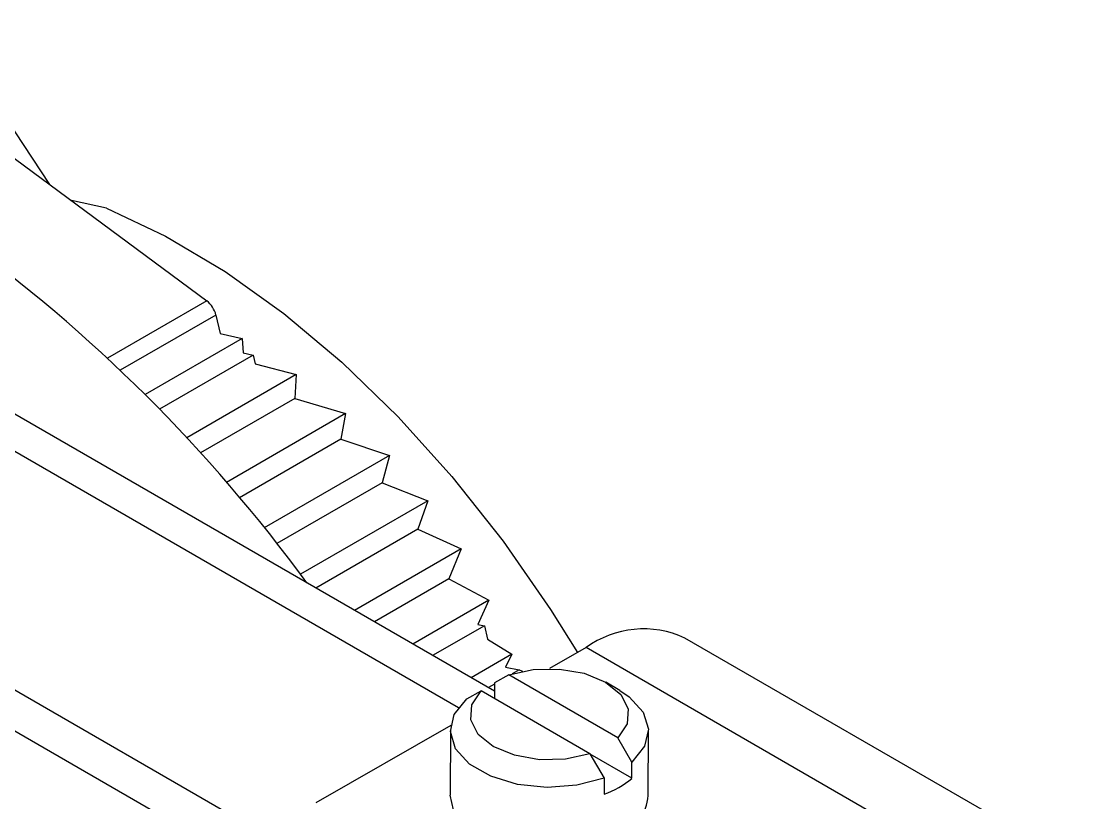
# Model space of a CAD drawing. Extents: x 6 to 134, y 3 to 97.
# Drawn here: x 96.951 to 98.612, y 14.832 to 16.065 of the extents above; entities that cross this region are included whole.
import ezdxf

# ---------------------------------------------------------------- set-up
doc = ezdxf.new("R2010")
doc.units = 0
doc.header["$MEASUREMENT"] = 0
doc.layers.add('OBJECT', color=7, linetype='CONTINUOUS')

msp = doc.modelspace()

# ---------------------------------------------------------------- linework, layer by layer
at = {"layer": 'OBJECT'}
for p, q in [((96.8254, 16.0654), (96.996, 15.8076)), ((96.8103, 15.9452), (97.244, 15.6238)), ((97.0858, 15.7704), (97.0306, 15.782)), ((97.6982, 15.0078), (96.5517, 15.6697)), ((97.6412, 14.9819), (96.5289, 15.624)), ((97.244, 15.6238), (97.0876, 15.5335)), ((97.2584, 15.6015), (97.1076, 15.5145)), ((97.2584, 15.6015), (97.2653, 15.5725)), ((97.2653, 15.5725), (97.2997, 15.5643)), ((97.2997, 15.5643), (97.1467, 15.476)), ((97.2997, 15.5643), (97.3014, 15.5417)), ((97.3172, 15.5384), (97.1694, 15.453)), ((97.3014, 15.5417), (97.3172, 15.5384)), ((97.3172, 15.5384), (97.3205, 15.5246)), ((97.3205, 15.5246), (97.3853, 15.5075)), ((97.3853, 15.5075), (97.2124, 15.4076)), ((97.3853, 15.5075), (97.3827, 15.4699)), ((97.3827, 15.4699), (97.2339, 15.384)), ((97.3827, 15.4699), (97.4629, 15.446)), ((97.4629, 15.446), (97.275, 15.3375)), ((97.4629, 15.446), (97.4556, 15.4057)), ((97.4556, 15.4057), (97.2956, 15.3133)), ((97.4556, 15.4057), (97.5321, 15.3797)), ((97.5321, 15.3797), (97.3347, 15.2658)), ((97.5321, 15.3797), (97.5205, 15.3369)), ((97.5205, 15.3369), (97.3544, 15.241)), ((97.5205, 15.3369), (97.5929, 15.3085)), ((97.3513, 14.7727), (96.4049, 15.3191)), ((97.5929, 15.3085), (97.3918, 15.1924)), ((97.5929, 15.3085), (97.5772, 15.2634)), ((97.2951, 14.7405), (96.3877, 15.2644)), ((97.5772, 15.2634), (97.4163, 15.1705)), ((97.5772, 15.2634), (97.6452, 15.2324)), ((97.6452, 15.2324), (97.4771, 15.1354)), ((97.6452, 15.2324), (97.6258, 15.1852)), ((97.6258, 15.1852), (97.5084, 15.1174)), ((97.6258, 15.1852), (97.6893, 15.1516)), ((97.6893, 15.1516), (97.5692, 15.0823)), ((97.6893, 15.1516), (97.6717, 15.1134)), ((97.682, 15.1113), (97.6004, 15.0642)), ((97.6717, 15.1134), (97.682, 15.1113)), ((97.682, 15.1113), (97.6871, 15.09)), ((97.6871, 15.09), (97.7252, 15.0661)), ((99.342, 14.3162), (97.9985, 15.0918)), ((97.8426, 15.0766), (97.785, 15.0435)), ((99.1861, 14.301), (97.8426, 15.0766)), ((97.7252, 15.0661), (97.6612, 15.0291)), ((97.7252, 15.0661), (97.7151, 15.0458)), ((97.7151, 15.0458), (97.7367, 15.0414)), ((97.7367, 15.0414), (97.7261, 15.0352)), ((97.6982, 15.0191), (97.6884, 15.0135)), ((97.7208, 15.0335), (97.6982, 15.0212)), ((97.6982, 15.0212), (97.6982, 14.9961)), ((97.8924, 14.9344), (97.7208, 15.0335)), ((97.8957, 15.0092), (97.8737, 15.022)), ((97.6544, 14.996), (97.6769, 15.0083)), ((97.8486, 14.9093), (97.6769, 15.0083)), ((97.6289, 14.9539), (97.416, 14.8316)), ((97.6284, 14.9464), (97.6281, 14.844)), ((97.9406, 14.8433), (97.9409, 14.9457)), ((97.9148, 14.8961), (97.8924, 14.9344)), ((97.8486, 14.9093), (97.871, 14.8709)), ((97.9148, 14.8704), (97.8491, 14.9083)), ((97.9148, 14.8704), (97.9148, 14.8961)), ((97.871, 14.8709), (97.8709, 14.8452))]:
    msp.add_line(p, q, dxfattribs=at)
at = {"layer": 'OBJECT', "flags": 128}
for points in [[(97.0858, 15.7704), (97.1791, 15.7261), (97.2728, 15.6704), (97.3658, 15.6039), (97.4571, 15.5271), (97.5458, 15.4411), (97.6309, 15.3467), (97.7114, 15.2449), (97.7865, 15.1369), (97.8291, 15.0688)], [(97.7208, 15.0335), (97.7592, 15.042), (97.8003, 15.0429), (97.8397, 15.0361), (97.8732, 15.0223), (97.8972, 15.0029), (97.9089, 14.9802), (97.9073, 14.9565), (97.8924, 14.9344)], [(97.7367, 15.0414), (97.7405, 15.0401), (97.7421, 15.0393)], [(97.8486, 14.9093), (97.8102, 14.9007), (97.769, 14.8998), (97.7296, 14.9067), (97.6961, 14.9205), (97.6722, 14.9398), (97.6604, 14.9626), (97.662, 14.9863), (97.6769, 15.0083)], [(97.8957, 15.0092), (97.9106, 14.9991), (97.9325, 14.9749), (97.9408, 14.948), (97.9347, 14.9209), (97.9148, 14.8961)], [(97.871, 14.8709), (97.8279, 14.8595), (97.7809, 14.8561), (97.7342, 14.8609), (97.6922, 14.8736), (97.6586, 14.893), (97.6367, 14.9172), (97.6284, 14.9441), (97.6345, 14.9712), (97.6544, 14.996)], [(97.8949, 14.7799), (97.8574, 14.764), (97.8134, 14.7552), (97.7669, 14.7543), (97.7219, 14.7613), (97.6825, 14.7756), (97.6521, 14.796), (97.6335, 14.8206), (97.6281, 14.844)]]:
    msp.add_lwpolyline(points, dxfattribs=at)
at = {"layer": 'OBJECT'}
for centre, radius, start, end in [((95.3927, 13.7108), 2.4884, 36.1501, 54.1444), ((97.2191, 15.5919), 0.0405, 13.7064, 51.9116), ((97.9334, 14.952), 0.1542, 65.0247, 126.0947), ((97.821, 14.9828), 0.1464, 289.9309, 309.8165), ((97.8646, 14.8499), 0.0763, 293.3517, 355.0416)]:
    msp.add_arc(centre, radius, start, end, dxfattribs=at)

doc.saveas('drawing.dxf')
